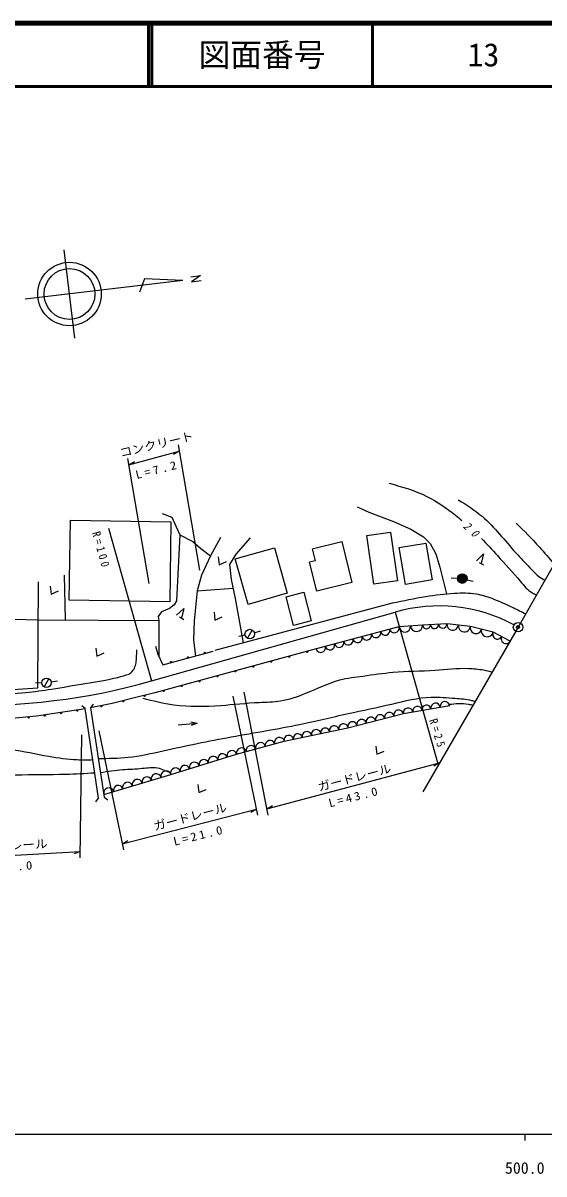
# Model space of a CAD drawing. Units: millimetres, scale not verified. Extents: x 40000 to 680000, y 20000 to 380000.
# Drawn here: x 488968 to 571029, y 198715 to 380000 of the extents above; entities that cross this region are included whole.
import ezdxf
from ezdxf.enums import TextEntityAlignment as Align

# ---------------------------------------------------------------- set-up
doc = ezdxf.new("R2010")
doc.units = ezdxf.units.MM
doc.header["$LTSCALE"] = 1000
doc.header["$PDMODE"] = 32
doc.header["$PDSIZE"] = 500
for name, color, linetype, lineweight in [('M-BGD', 7, 'Continuous', 25), ('M-TTL', 2, 'Continuous', 140), ('M-TTL-BAND', 7, 'Continuous', 25), ('M-TTL-LINE', 7, 'Continuous', 50)]:
    doc.layers.add(name, color=color, linetype=linetype, lineweight=lineweight)
doc.layers.add('M-OTRS', color=6, linetype='Continuous')
doc.layers.add('M-TTL-TXT', color=7, linetype='Continuous')
doc.styles.add('ＭＳ ゴシック', font='')
doc.styles.get('ＭＳ ゴシック').set_extended_font_data('MS Gothic')

msp = doc.modelspace()

# ---------------------------------------------------------------- linework, layer by layer
at = {"layer": 'M-BGD'}
for p, q in [((497112, 330366), (495455, 344266)), ((514156, 339446), (489333, 336488)), ((508080, 339729), (507324, 337625)), ((514156, 339446), (508080, 339729)), ((505637, 310431), (513589, 312562)), ((513589, 312562), (512696, 312032)), ((513422, 313547), (516766, 293825)), ((508813, 291695), (505470, 311417)), ((505637, 310431), (506531, 310960)), ((502435, 300452), (509222, 276393)), ((560818, 295041), (561493, 294651)), ((495431, 293047), (495620, 285983)), ((557412, 292526), (556413, 292569)), ((558890, 292316), (559861, 292079)), ((516420, 290578), (522055, 290974)), ((519217, 281222), (547151, 288665)), ((509222, 276393), (547570, 287211)), ((513611, 286460), (514286, 286070)), ((547570, 287211), (554358, 263152)), ((548185, 284904), (535133, 281426)), ((551904, 285174), (548185, 284904)), ((555726, 285353), (551904, 285174)), ((559428, 284951), (555726, 285353)), ((563029, 284049), (559428, 284951)), ((523947, 283601), (522969, 283393)), ((525056, 284406), (524306, 283107)), ((525399, 283974), (526356, 284264)), ((565698, 282663), (563029, 284049)), ((506850, 279691), (506909, 281278)), ((510977, 278934), (518929, 281065)), ((491909, 276058), (490910, 276023)), ((493034, 276734), (492284, 275435)), ((493399, 276207), (494385, 276370)), ((525969, 255205), (522073, 273982)), ((523728, 274611), (527549, 255247)), ((548883, 271235), (556180, 272506)), ((540133, 269004), (548883, 271235)), ((500894, 268535), (504791, 249759)), ((513425, 269434), (516410, 269732)), ((530099, 266886), (540133, 269004)), ((497969, 248502), (498235, 267876)), ((522615, 264823), (530099, 266886)), ((512238, 261644), (522615, 264823)), ((527355, 256229), (554595, 263454)), ((554595, 263454), (553700, 262927)), ((501711, 258491), (512238, 261644)), ((504587, 250738), (525766, 256184)), ((525766, 256184), (524868, 255664)), ((527355, 256229), (528250, 256756)), ((504587, 250738), (505486, 251258)), ((472237, 248015), (497982, 249502)), ((497982, 249502), (497000, 249164))]:
    msp.add_line(p, q, dxfattribs=at)
for points in [[(515397, 340033), (516929, 340216), (515487, 339237), (517024, 339429)], [(541587, 303775), (543427, 302937), (547325, 301511), (550073, 300300), (552064, 299075), (553105, 298024), (553968, 296402), (554626, 294298), (555654, 290107)], [(577807, 303926), (566948, 284838), (551954, 258883)], [(510900, 302732), (512399, 302170), (513102, 300624), (513676, 299381), (513140, 288977), (512778, 288350), (512066, 287774), (510766, 287233), (510281, 286525), (510360, 285871), (510369, 280279)], [(513676, 299381), (515737, 298343), (516997, 297236), (518518, 296054)], [(520049, 298969), (518518, 296054), (517842, 294620), (517068, 293016), (516420, 290578), (515902, 285863), (515806, 282803), (516135, 280317)], [(524734, 298924), (522486, 296346), (521475, 294727), (521774, 292350), (522389, 289336), (523622, 282396)], [(534523, 297165), (539166, 298329), (540785, 291872)], [(519705, 295924), (519844, 294666), (521004, 295174)], [(534523, 297165), (534992, 295293), (534115, 295073)], [(560376, 295296), (561516, 296370), (561156, 294846)], [(540785, 291872), (535265, 290488), (534115, 295073)], [(472614, 286513), (472307, 276881), (472746, 275577), (473647, 275197), (478567, 274739), (484934, 274846), (491296, 275307), (491400, 291991)], [(493259, 291318), (493398, 290060), (494558, 290568)], [(472614, 286513), (491313, 286016), (510360, 285871)], [(513169, 286715), (514309, 287789), (513948, 286265)], [(519061, 287220), (519200, 285961), (520360, 286470)], [(535133, 281426), (509713, 274499), (506509, 273698), (503006, 272831), (499618, 272118)], [(500443, 281537), (500583, 280278), (501742, 280787)], [(509862, 281849), (510230, 280586), (510977, 278934)], [(533576, 281002), (533597, 280970), (533622, 280946), (533659, 280925), (533693, 280916), (533731, 280914), (533777, 280926), (533809, 280947), (533833, 280972), (533854, 281009), (533863, 281043), (533865, 281081)], [(512447, 279328), (512426, 279360), (512401, 279384), (512364, 279405), (512330, 279415), (512293, 279417), (512246, 279405), (512214, 279384), (512190, 279359), (512169, 279322), (512159, 279288), (512157, 279251)], [(515098, 280038), (515077, 280070), (515051, 280094), (515015, 280116), (514981, 280125), (514943, 280128), (514897, 280115), (514865, 280094), (514841, 280069), (514820, 280032), (514810, 279999), (514808, 279961)], [(517748, 280749), (517727, 280780), (517702, 280805), (517665, 280826), (517632, 280836), (517594, 280838), (517548, 280825), (517516, 280805), (517492, 280779), (517470, 280743), (517461, 280709), (517458, 280671)], [(527927, 279463), (527948, 279431), (527974, 279407), (528010, 279386), (528044, 279376), (528082, 279374), (528128, 279387), (528160, 279408), (528184, 279433), (528205, 279470), (528215, 279504), (528217, 279542)], [(530752, 280232), (530773, 280201), (530798, 280177), (530835, 280155), (530868, 280146), (530906, 280144), (530953, 280157), (530984, 280178), (531008, 280203), (531029, 280240), (531039, 280273), (531041, 280311)], [(522278, 277923), (522299, 277892), (522325, 277868), (522362, 277847), (522395, 277837), (522433, 277835), (522479, 277848), (522511, 277869), (522535, 277894), (522556, 277931), (522566, 277964), (522568, 278002)], [(525103, 278693), (525124, 278661), (525149, 278637), (525186, 278616), (525220, 278607), (525258, 278605), (525304, 278617), (525335, 278638), (525360, 278663), (525381, 278700), (525390, 278734), (525392, 278772)], [(513805, 275614), (513826, 275583), (513852, 275559), (513888, 275538), (513922, 275528), (513960, 275526), (514006, 275539), (514038, 275560), (514062, 275585), (514083, 275622), (514093, 275655), (514095, 275693)], [(516630, 276384), (516651, 276352), (516676, 276328), (516713, 276307), (516746, 276298), (516784, 276296), (516831, 276308), (516862, 276329), (516886, 276355), (516907, 276391), (516917, 276425), (516919, 276463)], [(519454, 277154), (519475, 277122), (519500, 277098), (519537, 277077), (519571, 277067), (519609, 277065), (519655, 277078), (519687, 277099), (519711, 277124), (519732, 277161), (519741, 277195), (519743, 277233)], [(507966, 274062), (507986, 274030), (508011, 274006), (508047, 273984), (508081, 273973), (508119, 273971), (508165, 273982), (508197, 274003), (508222, 274027), (508244, 274064), (508254, 274097), (508257, 274135)], [(510981, 274845), (511002, 274813), (511027, 274789), (511064, 274768), (511098, 274758), (511136, 274756), (511182, 274769), (511213, 274790), (511238, 274815), (511259, 274852), (511268, 274886), (511270, 274924)], [(498781, 271975), (491115, 270799), (486097, 270365), (480144, 270299), (471853, 270262), (464124, 270303)], [(500414, 257340), (500832, 257901), (498774, 272022), (498212, 272440)], [(500030, 272692), (499616, 272128), (501773, 258085), (502338, 257671)], [(501165, 272444), (501184, 272411), (501208, 272385), (501243, 272362), (501277, 272351), (501314, 272346), (501361, 272356), (501394, 272375), (501420, 272399), (501443, 272435), (501454, 272468), (501459, 272505)], [(504612, 273228), (504632, 273196), (504657, 273171), (504693, 273150), (504727, 273139), (504765, 273136), (504811, 273148), (504843, 273168), (504868, 273193), (504890, 273229), (504900, 273263), (504903, 273300)], [(489711, 270678), (489726, 270643), (489746, 270615), (489779, 270588), (489810, 270572), (489847, 270563), (489895, 270567), (489930, 270583), (489958, 270603), (489986, 270636), (490001, 270667), (490010, 270704)], [(492244, 270973), (492261, 270939), (492284, 270912), (492318, 270887), (492350, 270874), (492388, 270867), (492435, 270874), (492469, 270892), (492496, 270914), (492521, 270948), (492534, 270981), (492541, 271018)], [(494799, 271364), (494817, 271331), (494839, 271304), (494873, 271278), (494906, 271265), (494943, 271259), (494990, 271266), (495024, 271283), (495051, 271306), (495076, 271340), (495089, 271372), (495096, 271410)], [(497355, 271756), (497372, 271722), (497394, 271695), (497428, 271670), (497461, 271657), (497498, 271651), (497546, 271658), (497579, 271675), (497606, 271697), (497631, 271732), (497645, 271764), (497651, 271801)], [(515387, 269911), (516410, 269732), (515443, 269354)], [(544568, 266077), (544708, 264818), (545867, 265327)], [(516519, 260049), (516659, 258791), (517818, 259299)]]:
    msp.add_lwpolyline(points, dxfattribs=at)
for points in [[(512070, 288835), (496254, 289077), (496447, 301692), (512263, 301450)], [(544230, 291607), (543121, 299292), (546848, 299830), (547957, 292145)], [(530594, 290187), (524412, 288435), (522383, 295596), (528565, 297348)], [(549229, 291569), (548240, 297385), (552401, 298093), (553390, 292276)], [(531570, 285127), (530414, 289616), (533211, 290336), (534367, 285846)]]:
    msp.add_lwpolyline(points, close=True, dxfattribs=at)
for centre, radius in [((496284, 337316), 5000), ((496284, 337316), 4000), ((558161, 292494), 750), ((558161, 292494), 660), ((558161, 292494), 570), ((558161, 292494), 480), ((558161, 292494), 390), ((558161, 292494), 300), ((558161, 292494), 210), ((558161, 292494), 120), ((558161, 292494), 30), ((566948, 284838), 750), ((566948, 284838), 30), ((524681, 283756), 750), ((492659, 276085), 750)]:
    msp.add_circle(centre, radius, dxfattribs=at)
for centre, radius, start, end in [((554469, 263184), 24999, 61.7569, 106.01944), ((547461, 284711), 750, 194.92069, 14.92069), ((549112, 284971), 900, 184.14751, 4.14751), ((550957, 285105), 950, 184.14751, 4.14751), ((552529, 285203), 600, 182.68694, 2.68694), ((553778, 285262), 650, 182.68694, 2.68694), ((555076, 285323), 650, 182.68694, 2.68694), ((556645, 285253), 900, 173.79484, 353.79484), ((558484, 285053), 950, 173.79484, 353.79484), ((560313, 284729), 900, 165.9454, 345.9454), ((540214, 282780), 750, 194.92069, 14.92069), ((541663, 283166), 750, 194.92069, 14.92069), ((543112, 283552), 750, 194.92069, 14.92069), ((544562, 283939), 750, 194.92069, 14.92069), ((546011, 284325), 750, 194.92069, 14.92069), ((562107, 284280), 950, 165.9454, 345.9454), ((563702, 283700), 750, 152.55615, 332.55615), ((565033, 283009), 750, 152.55615, 332.55615), ((535865, 281621), 750, 194.92069, 14.92069), ((537315, 282008), 750, 194.92069, 14.92069), ((538764, 282394), 750, 194.92069, 14.92069), ((481705, 372526), 99994, 267.92375, 285.97337), ((549622, 271364), 750, 9.88269, 189.88269), ((551100, 271621), 750, 9.88269, 189.88269), ((552528, 271870), 700, 9.88269, 189.88269), ((553957, 272119), 750, 9.88269, 189.88269), ((555435, 272376), 750, 9.88269, 189.88269), ((542313, 269560), 750, 14.30131, 194.30131), ((543767, 269931), 750, 14.30131, 194.30131), ((545221, 270301), 750, 14.30131, 194.30131), ((546674, 270672), 750, 14.30131, 194.30131), ((548128, 271042), 750, 14.30131, 194.30131), ((533670, 267640), 750, 11.92254, 191.92254), ((535138, 267950), 750, 11.92254, 191.92254), ((536557, 268249), 700, 11.92254, 191.92254), ((537976, 268549), 750, 11.92254, 191.92254), ((539443, 268859), 750, 11.92254, 191.92254), ((540860, 269189), 750, 14.30131, 194.30131), ((526375, 265859), 800, 15.40635, 195.40635), ((527869, 266271), 750, 15.40635, 195.40635), ((529363, 266683), 800, 15.40635, 195.40635), ((530833, 267041), 750, 11.92254, 191.92254), ((532252, 267340), 700, 11.92254, 191.92254), ((520413, 264149), 750, 17.03503, 197.03503), ((521895, 264603), 800, 17.03503, 197.03503), ((523386, 265036), 800, 15.40635, 195.40635), ((524881, 265448), 750, 15.40635, 195.40635), ((514485, 262332), 750, 17.03503, 197.03503), ((515967, 262786), 800, 17.03503, 197.03503), ((517449, 263240), 750, 17.03503, 197.03503), ((518931, 263694), 800, 17.03503, 197.03503), ((508465, 260513), 750, 16.67491, 196.67491), ((509950, 260958), 800, 16.67491, 196.67491), ((511482, 261417), 800, 16.67491, 196.67491), ((513003, 261878), 800, 17.03503, 197.03503), ((502478, 258720), 800, 16.67491, 196.67491), ((503962, 259165), 750, 16.67491, 196.67491), ((505447, 259610), 800, 16.67491, 196.67491), ((506980, 260069), 800, 16.67491, 196.67491)]:
    msp.add_arc(centre, radius, start, end, dxfattribs=at)
for points, knots in [([(546667, 307512), (548696, 306937), (550724, 306363), (552591, 305441), (554197, 304647), (555684, 303597), (557094, 302466), (557429, 302198), (557759, 301925), (558085, 301648)], [0, 0, 0, 0, 1, 1, 1, 2, 2, 2, 3, 3, 3, 3]), ([(557532, 304911), (558824, 304094), (560116, 303277), (561272, 302303), (563268, 300617), (564856, 298461), (566623, 296515), (567337, 295729), (568080, 294978), (568811, 294203), (569241, 293746), (569667, 293282), (570157, 292901), (570474, 292654), (570817, 292443), (571167, 292240)], [0, 0, 0, 0, 1, 1, 1, 2, 2, 2, 3, 3, 3, 4, 4, 4, 5, 5, 5, 5]), ([(566644, 301224), (567893, 299991), (569143, 298759), (570315, 297456), (571098, 296585), (571847, 295683), (572589, 294774)], [0, 0, 0, 0, 1, 1, 1, 2, 2, 2, 2]), ([(561165, 298798), (562034, 297928), (562874, 297029), (563691, 296109), (564910, 294796), (566116, 293500), (567288, 292084), (567869, 291382), (568441, 290650), (569212, 290224), (569415, 290112), (569632, 290020), (569853, 289936)], [0, 0, 0, 0, 1, 1, 1, 2, 2, 2, 3, 3, 3, 4, 4, 4, 4]), ([(547151, 288665), (548894, 289021), (550637, 289377), (552390, 289665), (553896, 289912), (555410, 290108), (556942, 290197), (558090, 290264), (559248, 290270), (560373, 290075), (561198, 289931), (562006, 289678), (562796, 289389), (563958, 288964), (565085, 288461), (566194, 287923), (566848, 287606), (567496, 287277), (568144, 286947)], [0, 0, 0, 0, 1, 1, 1, 2, 2, 2, 3, 3, 3, 4, 4, 4, 5, 5, 5, 6, 6, 6, 6]), ([(505679, 277456), (505897, 277624), (506114, 277793), (506281, 278004), (506460, 278231), (506581, 278508), (506665, 278790), (506754, 279086), (506802, 279389), (506850, 279691)], [0, 0, 0, 0, 1, 1, 1, 2, 2, 2, 3, 3, 3, 3]), ([(356391, 277904), (356830, 276425), (357289, 274944), (357739, 273448), (358706, 270312), (359665, 267150), (361394, 264387), (362621, 262412), (364215, 260618), (366107, 259291), (367833, 258083), (369805, 257263), (371621, 256195), (373466, 255139), (375141, 253841), (376793, 252505), (377921, 251614), (379026, 250693), (380222, 249909), (381963, 248770), (383903, 247948), (385862, 247181), (388861, 246018), (391906, 245050), (395044, 244343), (397795, 243749), (400594, 243329), (403385, 243399), (405182, 243449), (406972, 243691), (408747, 243999), (412253, 244627), (415686, 245510), (419144, 246316), (422921, 247216), (426733, 247958), (430446, 249054), (432951, 249813), (435411, 250723), (437915, 251490), (440192, 252189), (442504, 252773), (444779, 253475), (448253, 254543), (451659, 255838), (454993, 257299), (458311, 258730), (461561, 260310), (464927, 261629), (467126, 262486), (469378, 263215), (471669, 263798), (474258, 264444), (476898, 264858), (479563, 265188), (482069, 265504), (484597, 265770), (487083, 265535), (489073, 265352), (491033, 264875), (493013, 264514), (494502, 264242), (496001, 264034), (497507, 263978), (498319, 263947), (499133, 263960), (499947, 263973)], [0, 0, 0, 0, 1, 1, 1, 2, 2, 2, 3, 3, 3, 4, 4, 4, 5, 5, 5, 6, 6, 6, 7, 7, 7, 8, 8, 8, 9, 9, 9, 10, 10, 10, 11, 11, 11, 12, 12, 12, 13, 13, 13, 14, 14, 14, 15, 15, 15, 16, 16, 16, 17, 17, 17, 18, 18, 18, 19, 19, 19, 20, 20, 20, 21, 21, 21, 22, 22, 22, 22]), ([(479429, 274308), (481012, 274294), (482596, 274280), (484181, 274296), (485931, 274313), (487682, 274365), (489421, 274540), (490770, 274676), (492112, 274885), (493453, 275094), (495228, 275378), (496998, 275671), (498773, 275957), (500488, 276233), (502207, 276502), (503885, 276940), (504487, 277098), (505083, 277277), (505679, 277456)], [0, 0, 0, 0, 1, 1, 1, 2, 2, 2, 3, 3, 3, 4, 4, 4, 5, 5, 5, 6, 6, 6, 6]), ([(507821, 273658), (509442, 273258), (511064, 272858), (512710, 272631), (515150, 272294), (517646, 272337), (520112, 272517), (522131, 272664), (524130, 272903), (526155, 272997), (527277, 273055), (528406, 273061), (529506, 273236), (530874, 273449), (532205, 273899), (533502, 274427), (535296, 275154), (537025, 276035), (538872, 276525), (540063, 276846), (541306, 276987), (542540, 277148), (544107, 277362), (545666, 277598), (547233, 277747), (549434, 277926), (551644, 277922), (553855, 278083), (555609, 278199), (557360, 278410), (559115, 278354), (559921, 278328), (560728, 278246), (561521, 278099), (561978, 278014), (562432, 277908), (562883, 277795)], [0, 0, 0, 0, 1, 1, 1, 2, 2, 2, 3, 3, 3, 4, 4, 4, 5, 5, 5, 6, 6, 6, 7, 7, 7, 8, 8, 8, 9, 9, 9, 10, 10, 10, 11, 11, 11, 12, 12, 12, 12]), ([(500838, 264176), (502407, 264181), (503976, 264186), (505529, 264349), (507391, 264545), (509230, 264968), (511067, 265377), (514629, 266170), (518187, 266912), (521768, 267560), (523633, 267909), (525505, 268218), (527374, 268549), (529095, 268855), (530814, 269176), (532525, 269531), (535080, 270054), (537621, 270648), (540163, 271235), (542456, 271741), (544752, 272204), (547055, 272740), (549110, 273218), (551169, 273744), (553260, 273833), (554504, 273868), (555756, 273732), (557016, 273642), (557893, 273580), (558775, 273540), (559613, 273312), (559805, 273259), (559994, 273197), (560183, 273129)], [0, 0, 0, 0, 1, 1, 1, 2, 2, 2, 3, 3, 3, 4, 4, 4, 5, 5, 5, 6, 6, 6, 7, 7, 7, 8, 8, 8, 9, 9, 9, 10, 10, 10, 11, 11, 11, 11]), ([(556134, 272697), (556605, 272755), (557076, 272812), (557549, 272821), (558072, 272831), (558597, 272781), (559115, 272701), (559364, 272663), (559611, 272618), (559858, 272571)], [0, 0, 0, 0, 1, 1, 1, 2, 2, 2, 3, 3, 3, 3]), ([(411909, 244610), (412216, 244406), (412523, 244202), (412862, 244089), (413262, 243956), (413706, 243951), (414140, 243978), (415188, 244044), (416184, 244304), (417175, 244583), (418539, 244993), (419878, 245388), (421220, 245799), (422677, 246269), (424139, 246717), (425608, 247145), (427828, 247798), (430070, 248375), (432306, 248978), (433982, 249436), (435653, 249916), (437351, 250273), (439284, 250684), (441245, 250954), (443192, 251317), (444968, 251653), (446731, 252070), (448453, 252615), (449875, 253053), (451272, 253574), (452631, 254183), (454677, 255099), (456639, 256201), (458707, 257045), (461439, 258170), (464361, 258822), (467289, 259344), (470881, 259999), (474496, 260408), (478119, 260788), (481338, 261116), (484551, 261466), (487777, 261581), (490418, 261676), (493068, 261614), (495712, 261689), (497225, 261731), (498737, 261818), (500249, 261905)], [0, 0, 0, 0, 1, 1, 1, 2, 2, 2, 3, 3, 3, 4, 4, 4, 5, 5, 5, 6, 6, 6, 7, 7, 7, 8, 8, 8, 9, 9, 9, 10, 10, 10, 11, 11, 11, 12, 12, 12, 13, 13, 13, 14, 14, 14, 15, 15, 15, 16, 16, 16, 16]), ([(501180, 261952), (502346, 262135), (503512, 262319), (504680, 262411), (505701, 262493), (506724, 262504), (507761, 262610), (508560, 262692), (509368, 262829), (510138, 262677), (510498, 262606), (510851, 262471), (511198, 262334), (511542, 262199), (511881, 262061), (512220, 261924)], [0, 0, 0, 0, 1, 1, 1, 2, 2, 2, 3, 3, 3, 4, 4, 4, 5, 5, 5, 5])]:
    msp.add_open_spline(points, degree=3, knots=knots, dxfattribs=at)
at = {"layer": 'M-OTRS'}
msp.add_point((566948, 284838), dxfattribs=at)
at = {"layer": 'M-TTL'}
msp.add_line((680000, 380000), (40000, 380000), dxfattribs=at)
at = {"layer": 'M-TTL-BAND'}
for p, q in [((40000, 205000), (579000, 205000)), ((568000, 205000), (568000, 204000))]:
    msp.add_line(p, q, dxfattribs=at)
at = {"layer": 'M-TTL-LINE'}
for p, q in [((508747, 380000), (508747, 370000)), ((509247, 380000), (509247, 370000)), ((543997, 380000), (543997, 370000)), ((40000, 370000), (680000, 370000))]:
    msp.add_line(p, q, dxfattribs=at)

# ---------------------------------------------------------------- texts
at = {"layer": 'M-BGD', "style": 'ＭＳ ゴシック', "width": 1.1}
for s, rotation, p in [('コンクリート', 13.4, (504456, 311219)), ('ガードレール', 14.8, (535712, 258600)), ('ガードレール', 15, (509844, 252417)), ('ガードレール', 3.4, (481043, 248990))]:
    msp.add_text(s, height=1320, rotation=rotation, dxfattribs=at).set_placement(p, align=Align.BOTTOM_LEFT)
at = {"layer": 'M-BGD', "char_height": 1320, "attachment_point": 7, "style": 'ＭＳ ゴシック'}
for s, insert, rotation in [('\\T1.42;\\W1.1;L=7.2', (506877, 308143), 14.2), ('\\T2.07;\\W0.9;\\Q15;20', (558169, 300608), 317.2), ('\\T1.52;\\W0.9;R=100', (499809, 299705), 285.8), ('\\T1.55;\\W0.9;R=25', (552904, 270194), 287.2), ('\\T1.4;\\W1.1;L=43.0', (537289, 256430), 14.4), ('\\T1.4;\\W1.1;L=21.0', (512833, 250391), 13.9), ('\\T1.4;\\W1.1;L=25.0', (482597, 246068), 4.5)]:
    msp.add_mtext(s, dxfattribs=dict(at, insert=insert, rotation=rotation))
at = {"layer": 'M-TTL-BAND', "style": 'ＭＳ ゴシック'}
msp.add_text('500.0', height=1833, dxfattribs=at).set_placement((568000, 198195), align=Align.BOTTOM_CENTER)
at = {"layer": 'M-TTL-TXT', "style": 'ＭＳ ゴシック'}
for s, p in [('図面番号', (526622, 375000)), ('13', (561497, 375000))]:
    msp.add_text(s, height=3666, dxfattribs=at).set_placement(p, align=Align.MIDDLE_CENTER)

doc.saveas('drawing.dxf')
